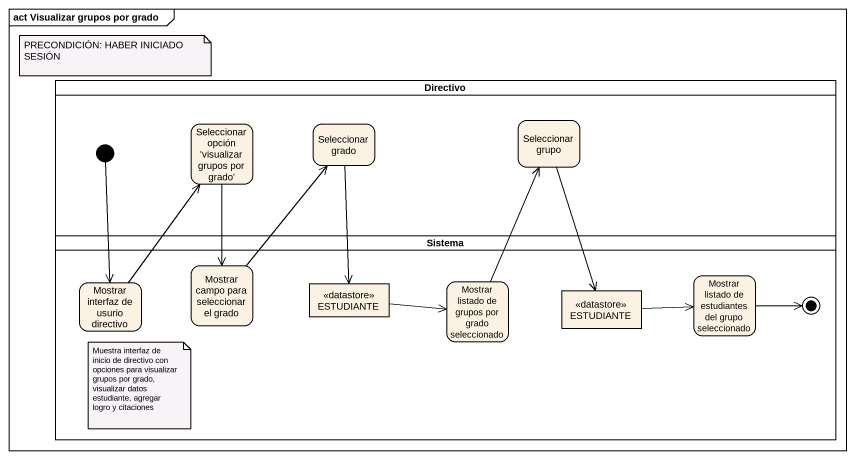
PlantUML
@startuml
mainframe act Visualizar grupos por grado
hide empty description
state Directivo <<partition>> {
  state "Seleccionar opción 'visualizar grupos por grado'" as Seleccionar_opción
  state "Seleccionar grado" as Seleccionar_grado
  state "Seleccionar grupo" as Seleccionar_grupo
  state initial1 <<start>>
}
state Sistema <<partition>> {
  state "Mostrar interfaz de usurio directivo" as Mostrar_interfaz_de_usurio
  state "Mostrar campo para seleccionar el grado" as Mostrar_campo_para
  state ESTUDIANTE <<datastore>>
  state "Mostrar listado de grupos por grado seleccionado" as Mostrar_listado_de_grupos
  state "ESTUDIANTE" as ESTUDIANTE_2 <<datastore>>
  state "Mostrar listado de estudiantes del grupo seleccionado" as Mostrar_listado_de
  Mostrar_listado_de -right-> [*]
}
Seleccionar_opción --> Mostrar_campo_para
Seleccionar_grado --> ESTUDIANTE
Seleccionar_grupo --> ESTUDIANTE_2
initial1 --> Mostrar_interfaz_de_usurio
Mostrar_interfaz_de_usurio -up-> Seleccionar_opción
Mostrar_campo_para -up-> Seleccionar_grado
ESTUDIANTE -right-> Mostrar_listado_de_grupos
Mostrar_listado_de_grupos -up-> Seleccionar_grupo
ESTUDIANTE_2 -right-> Mostrar_listado_de
note as N1
  PRECONDICIÓN: HABER INICIADO SESIÓN
end note
note as N2
  Muestra interfaz de inicio de directivo con opciones para visualizar grupos por grado, visualizar datos estudiante, agregar logro y citaciones
end note
@enduml
